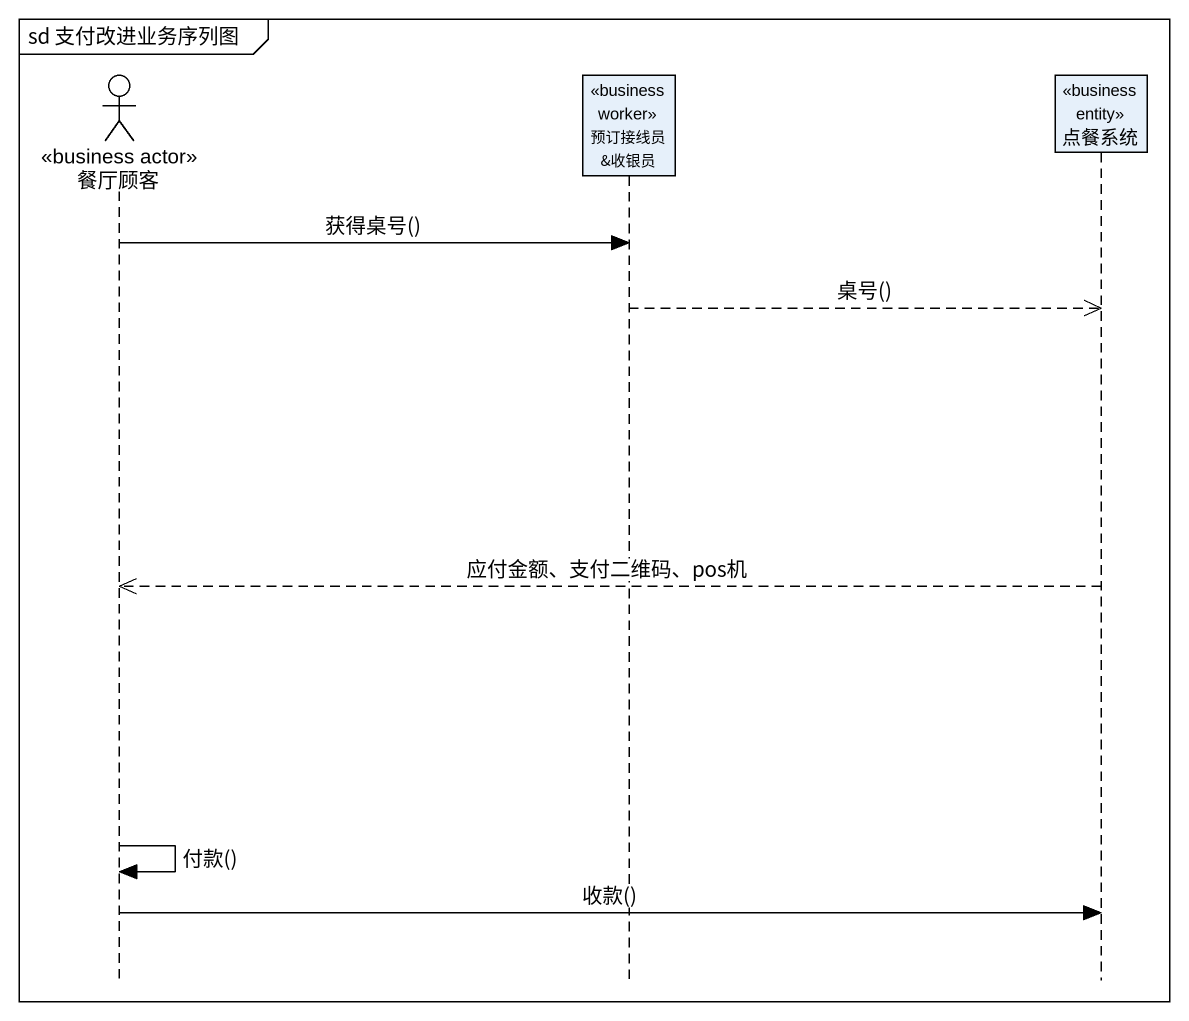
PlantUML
@startuml
mainframe sd 支付改进业务序列图
hide footbox
actor 餐厅顾客 <<business actor>>
participant "预订接线员 &收银员" as 预订接线员_收银员 <<business worker>>
participant 点餐系统 <<business entity>>

餐厅顾客 -> 预订接线员_收银员 : 获得桌号()
预订接线员_收银员 -->> 点餐系统 : 桌号()
点餐系统 -->> 餐厅顾客 : 应付金额、支付二维码、pos机
餐厅顾客 -> 餐厅顾客 : 付款()
餐厅顾客 -> 点餐系统 : 收款()
@enduml
